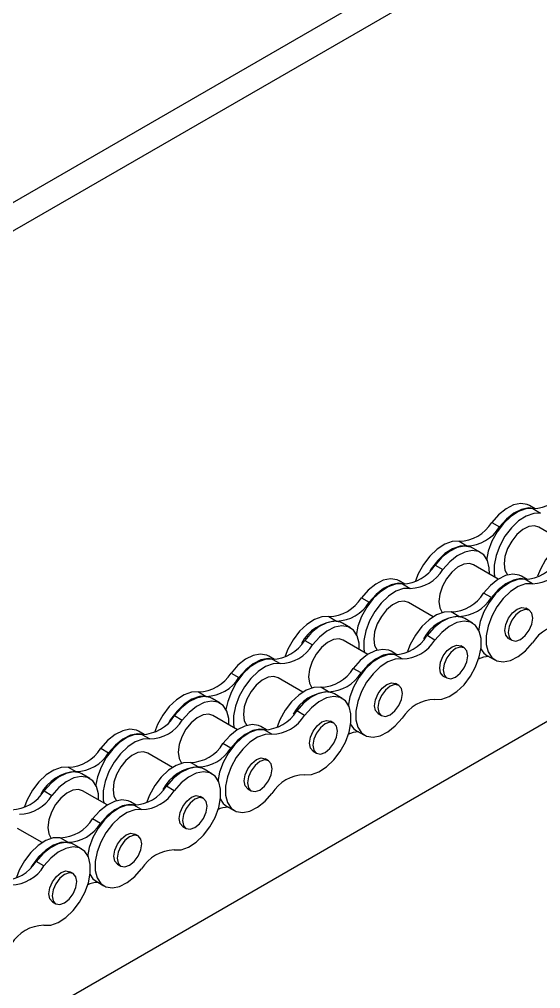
# Model space of a CAD drawing. Header units: metres. Extents: x 0 to 21025, y 0 to 14850.
# Drawn here: x 12540.7 to 12612.5, y 4971.5 to 5105 of the extents above; entities that cross this region are included whole.
import ezdxf

# ---------------------------------------------------------------- set-up
doc = ezdxf.new("R2010")
doc.units = ezdxf.units.M
doc.header["$LTSCALE"] = 25
doc.layers.add('SL4', color=4, linetype='Continuous')

msp = doc.modelspace()

# ---------------------------------------------------------------- linework, layer by layer
at = {"layer": 'SL4'}
for p, q in [((12051.192, 4797.705), (12988.09, 5338.565)), ((12051.192, 4793.816), (12988.09, 5334.676)), ((12149.854, 4740.748), (13086.753, 5281.608)), ((12611.779, 5037.585), (12610.979, 5038.046)), ((12611.447, 5037.613), (12612.522, 5036.992)), ((12605.774, 5035.703), (12606.849, 5035.083)), ((12615.663, 5033.079), (12612.256, 5035.046)), ((12601.284, 5033.111), (12602.359, 5032.491)), ((12604.256, 5031.559), (12603.181, 5032.18)), ((12597.977, 5029.836), (12599.051, 5029.216)), ((12606.683, 5027.895), (12603.276, 5029.862)), ((12593.818, 5027.216), (12593.019, 5027.678)), ((12610.663, 5027.86), (12609.864, 5028.322)), ((12611.406, 5027.268), (12610.331, 5027.888)), ((12593.486, 5027.244), (12594.561, 5026.624)), ((12587.814, 5025.335), (12588.889, 5024.714)), ((12605.733, 5025.358), (12604.659, 5025.979)), ((12597.703, 5022.711), (12594.296, 5024.677)), ((12610.956, 5023.625), (12610.49, 5023.894)), ((12583.324, 5022.743), (12584.399, 5022.122)), ((12601.243, 5022.766), (12600.169, 5023.387)), ((12603.14, 5021.835), (12602.066, 5022.455)), ((12586.296, 5021.191), (12585.221, 5021.811)), ((12588.723, 5017.526), (12585.316, 5019.493)), ((12597.936, 5019.492), (12596.861, 5020.112)), ((12608.092, 5019.739), (12608.558, 5019.471)), ((12580.016, 5019.468), (12581.091, 5018.848)), ((12601.976, 5018.441), (12601.51, 5018.71)), ((12575.858, 5016.848), (12575.058, 5017.309)), ((12575.526, 5016.876), (12576.601, 5016.255)), ((12592.703, 5017.492), (12591.903, 5017.954)), ((12593.445, 5016.9), (12592.371, 5017.52)), ((12605.126, 5017.385), (12606.201, 5016.765)), ((12587.773, 5014.99), (12586.698, 5015.61)), ((12569.853, 5014.966), (12570.928, 5014.346)), ((12579.742, 5012.342), (12576.335, 5014.309)), ((12599.112, 5014.555), (12599.578, 5014.286)), ((12583.283, 5012.398), (12582.208, 5013.018)), ((12592.996, 5013.257), (12592.53, 5013.526)), ((12565.363, 5012.374), (12566.438, 5011.754)), ((12585.18, 5011.466), (12584.105, 5012.087)), ((12568.335, 5010.822), (12567.26, 5011.443)), ((12562.056, 5009.1), (12563.13, 5008.479)), ((12570.762, 5007.158), (12567.355, 5009.125)), ((12579.975, 5009.123), (12578.9, 5009.744)), ((12590.132, 5009.371), (12590.597, 5009.102)), ((12574.742, 5007.124), (12573.943, 5007.585)), ((12584.015, 5008.073), (12583.55, 5008.341)), ((12557.897, 5006.48), (12557.098, 5006.941)), ((12557.565, 5006.508), (12558.64, 5005.887)), ((12575.485, 5006.531), (12574.41, 5007.152)), ((12587.166, 5007.017), (12588.241, 5006.397)), ((12569.812, 5004.622), (12568.738, 5005.242)), ((12551.893, 5004.598), (12552.968, 5003.977)), ((12561.782, 5001.974), (12558.375, 5003.941)), ((12581.151, 5004.187), (12581.617, 5003.918)), ((12565.322, 5002.03), (12564.248, 5002.65)), ((12575.035, 5002.888), (12574.569, 5003.157)), ((12547.403, 5002.006), (12548.478, 5001.385)), ((12550.375, 5000.454), (12549.3, 5001.074)), ((12567.219, 5001.098), (12566.145, 5001.719)), ((12544.095, 4998.731), (12545.17, 4998.111)), ((12552.802, 4996.79), (12549.395, 4998.756)), ((12562.015, 4998.755), (12560.94, 4999.375)), ((12572.171, 4999.003), (12572.637, 4998.734)), ((12556.782, 4996.755), (12555.982, 4997.217)), ((12557.524, 4996.163), (12556.45, 4996.783)), ((12566.055, 4997.704), (12565.589, 4997.973)), ((12569.205, 4996.649), (12570.28, 4996.028)), ((12551.852, 4994.253), (12550.777, 4994.874)), ((12543.821, 4991.606), (12540.414, 4993.572)), ((12557.075, 4992.52), (12556.609, 4992.789)), ((12563.191, 4993.819), (12563.657, 4993.55)), ((12547.362, 4991.661), (12546.287, 4992.282)), ((12549.259, 4990.73), (12548.184, 4991.35)), ((12544.054, 4988.387), (12542.979, 4989.007)), ((12548.094, 4987.336), (12547.629, 4987.605)), ((12554.211, 4988.634), (12554.676, 4988.366)), ((12551.245, 4986.28), (12552.32, 4985.66)), ((12545.23, 4983.45), (12545.696, 4983.181))]:
    msp.add_line(p, q, dxfattribs=at)
at = {"layer": 'SL4', "flags": 128}
for points in [[(12610.979, 5038.046), (12610.687, 5038.184), (12609.801, 5038.322), (12608.802, 5038.12), (12607.755, 5037.591), (12606.724, 5036.768), (12605.774, 5035.703)], [(12611.447, 5037.613), (12610.497, 5037.581), (12609.467, 5037.214), (12608.419, 5036.533), (12607.421, 5035.583), (12606.534, 5034.422), (12605.816, 5033.124), (12605.31, 5031.77), (12605.056, 5030.508)], [(12612.522, 5036.992), (12611.572, 5036.961), (12610.541, 5036.593), (12609.494, 5035.913), (12608.495, 5034.962), (12607.609, 5033.802), (12606.89, 5032.503), (12606.385, 5031.149), (12606.124, 5029.825), (12606.124, 5028.613), (12606.198, 5028.175)], [(12611.697, 5037.587), (12610.876, 5037.701), (12609.877, 5037.499), (12608.83, 5036.97), (12607.799, 5036.147), (12606.849, 5035.083)], [(12612.256, 5035.046), (12611.677, 5035.225), (12610.9, 5035.128), (12610.067, 5034.72), (12609.254, 5034.036), (12608.531, 5033.136), (12607.963, 5032.102), (12607.601, 5031.025), (12607.476, 5030)], [(12601.284, 5033.111), (12600.335, 5033.08), (12599.304, 5032.712), (12598.256, 5032.032), (12597.258, 5031.081), (12596.372, 5029.92), (12595.653, 5028.622), (12595.267, 5027.652)], [(12618.129, 5033.755), (12617.18, 5033.724), (12616.149, 5033.356), (12615.101, 5032.676), (12614.103, 5031.725), (12613.216, 5030.565), (12612.498, 5029.266), (12612.111, 5028.296)], [(12602.359, 5032.491), (12601.41, 5032.459), (12600.379, 5032.092), (12599.331, 5031.411), (12598.333, 5030.461), (12597.447, 5029.3), (12597.259, 5029.002)], [(12603.181, 5032.18), (12602.889, 5032.318), (12602.003, 5032.455), (12601.004, 5032.253), (12599.957, 5031.724), (12598.926, 5030.901), (12597.977, 5029.836)], [(12605.477, 5028.591), (12605.449, 5029.436), (12605.188, 5030.459), (12604.683, 5031.229), (12603.964, 5031.697), (12603.078, 5031.835), (12602.079, 5031.633), (12601.032, 5031.103), (12600.001, 5030.281), (12599.051, 5029.216)], [(12603.276, 5029.862), (12602.696, 5030.041), (12601.919, 5029.944), (12601.087, 5029.536), (12600.273, 5028.851), (12599.551, 5027.952), (12598.983, 5026.918), (12598.621, 5025.84), (12598.496, 5024.816)], [(12607.476, 5030), (12607.601, 5029.118), (12607.946, 5028.478)], [(12593.019, 5027.678), (12592.727, 5027.816), (12591.84, 5027.954), (12590.842, 5027.751), (12589.794, 5027.222), (12588.763, 5026.399), (12587.814, 5025.335)], [(12610.331, 5027.888), (12609.382, 5027.857), (12608.351, 5027.49), (12607.303, 5026.809), (12606.305, 5025.859), (12605.418, 5024.698), (12604.7, 5023.4), (12604.194, 5022.046), (12603.94, 5020.784)], [(12609.864, 5028.322), (12609.571, 5028.46), (12608.685, 5028.598), (12607.687, 5028.396), (12606.639, 5027.866), (12605.608, 5027.044), (12604.659, 5025.979)], [(12610.581, 5027.863), (12609.76, 5027.977), (12608.761, 5027.775), (12607.714, 5027.246), (12606.683, 5026.423), (12605.733, 5025.358)], [(12593.486, 5027.244), (12592.537, 5027.213), (12591.506, 5026.845), (12590.458, 5026.165), (12589.46, 5025.215), (12588.574, 5024.054), (12587.855, 5022.755), (12587.349, 5021.401), (12587.095, 5020.14)], [(12594.561, 5026.624), (12593.612, 5026.592), (12592.581, 5026.225), (12591.533, 5025.545), (12590.535, 5024.594), (12589.649, 5023.433), (12588.93, 5022.135), (12588.424, 5020.781), (12588.163, 5019.456), (12588.163, 5018.244), (12588.237, 5017.807)], [(12593.737, 5027.219), (12592.915, 5027.333), (12591.917, 5027.131), (12590.869, 5026.602), (12589.838, 5025.779), (12588.889, 5024.714)], [(12611.406, 5027.268), (12610.456, 5027.237), (12609.426, 5026.869), (12608.378, 5026.189), (12607.38, 5025.238), (12606.493, 5024.077), (12605.775, 5022.779), (12605.269, 5021.425), (12605.008, 5020.101), (12605.008, 5018.888), (12605.269, 5017.865), (12605.775, 5017.095), (12606.493, 5016.627), (12607.38, 5016.489), (12608.378, 5016.691), (12609.426, 5017.221), (12610.456, 5018.043), (12611.406, 5019.108)], [(12594.296, 5024.677), (12593.716, 5024.856), (12592.939, 5024.76), (12592.107, 5024.352), (12591.293, 5023.667), (12590.57, 5022.768), (12590.003, 5021.734), (12589.64, 5020.656), (12589.516, 5019.631)], [(12598.496, 5024.816), (12598.621, 5023.934), (12598.966, 5023.294)], [(12607.595, 5020.838), (12607.724, 5021.662), (12608.092, 5022.509), (12608.642, 5023.251), (12609.291, 5023.775), (12609.94, 5024.001), (12610.49, 5023.894)], [(12608.061, 5020.569), (12608.19, 5019.894), (12608.558, 5019.471), (12609.108, 5019.364), (12609.757, 5019.589), (12610.406, 5020.113), (12610.956, 5020.855), (12611.324, 5021.703), (12611.453, 5022.527), (12611.324, 5023.202), (12610.956, 5023.625), (12610.406, 5023.732), (12609.757, 5023.506), (12609.108, 5022.983), (12608.558, 5022.24), (12608.19, 5021.393), (12608.061, 5020.569)], [(12583.324, 5022.743), (12582.374, 5022.711), (12581.343, 5022.344), (12580.296, 5021.663), (12579.298, 5020.713), (12578.411, 5019.552), (12577.693, 5018.254), (12577.306, 5017.284)], [(12600.169, 5023.387), (12599.219, 5023.355), (12598.188, 5022.988), (12597.141, 5022.308), (12596.142, 5021.357), (12595.256, 5020.196), (12594.537, 5018.898), (12594.151, 5017.928)], [(12602.066, 5022.455), (12601.773, 5022.594), (12600.887, 5022.731), (12599.889, 5022.529), (12598.841, 5022), (12597.81, 5021.177), (12596.861, 5020.112)], [(12585.221, 5021.811), (12584.929, 5021.949), (12584.042, 5022.087), (12583.044, 5021.885), (12581.996, 5021.356), (12580.965, 5020.533), (12580.016, 5019.468)], [(12587.516, 5018.223), (12587.489, 5019.067), (12587.228, 5020.09), (12586.722, 5020.86), (12586.003, 5021.329), (12585.117, 5021.466), (12584.119, 5021.264), (12583.071, 5020.735), (12582.04, 5019.912), (12581.091, 5018.848)], [(12597.936, 5011.332), (12598.885, 5011.363), (12599.916, 5011.731), (12600.963, 5012.411), (12601.962, 5013.362), (12602.848, 5014.522), (12603.567, 5015.821), (12604.073, 5017.175), (12604.334, 5018.499), (12604.334, 5019.711), (12604.073, 5020.735), (12603.567, 5021.505), (12602.848, 5021.973), (12601.962, 5022.111), (12600.963, 5021.908), (12599.916, 5021.379), (12598.885, 5020.556), (12597.936, 5019.492)], [(12608.092, 5019.739), (12608.092, 5019.74), (12607.724, 5020.163), (12607.595, 5020.838)], [(12585.316, 5019.493), (12584.736, 5019.672), (12583.959, 5019.576), (12583.127, 5019.167), (12582.313, 5018.483), (12581.59, 5017.584), (12581.022, 5016.55), (12580.66, 5015.472), (12580.536, 5014.447)], [(12589.516, 5019.631), (12589.64, 5018.75), (12589.986, 5018.11)], [(12591.903, 5017.954), (12591.611, 5018.092), (12590.724, 5018.229), (12589.726, 5018.027), (12588.679, 5017.498), (12587.648, 5016.675), (12586.698, 5015.61)], [(12598.615, 5015.653), (12598.744, 5016.477), (12599.112, 5017.325), (12599.662, 5018.067), (12600.311, 5018.591), (12600.96, 5018.817), (12601.51, 5018.71)], [(12599.081, 5015.385), (12599.21, 5014.71), (12599.577, 5014.287), (12600.128, 5014.18), (12600.777, 5014.405), (12601.426, 5014.929), (12601.976, 5015.671), (12602.344, 5016.519), (12602.473, 5017.343), (12602.344, 5018.018), (12601.976, 5018.441), (12601.426, 5018.548), (12600.777, 5018.322), (12600.128, 5017.798), (12599.577, 5017.056), (12599.21, 5016.209), (12599.081, 5015.385)], [(12604.253, 5018.356), (12604.7, 5017.716), (12605.126, 5017.385)], [(12575.526, 5016.876), (12574.576, 5016.844), (12573.546, 5016.477), (12572.498, 5015.797), (12571.5, 5014.846), (12570.613, 5013.685), (12569.895, 5012.387), (12569.389, 5011.033), (12569.157, 5009.951)], [(12575.058, 5017.309), (12574.766, 5017.448), (12573.88, 5017.585), (12572.881, 5017.383), (12571.834, 5016.854), (12570.803, 5016.031), (12569.853, 5014.966)], [(12575.776, 5016.851), (12574.955, 5016.965), (12573.956, 5016.763), (12572.909, 5016.233), (12571.878, 5015.411), (12570.928, 5014.346)], [(12592.371, 5017.52), (12591.421, 5017.489), (12590.39, 5017.121), (12589.343, 5016.441), (12588.344, 5015.49), (12587.458, 5014.329), (12586.739, 5013.031), (12586.234, 5011.677), (12585.979, 5010.415)], [(12593.445, 5016.9), (12592.496, 5016.868), (12591.465, 5016.501), (12590.417, 5015.82), (12589.419, 5014.87), (12588.533, 5013.709), (12587.814, 5012.411), (12587.308, 5011.057), (12587.047, 5009.732), (12587.047, 5008.52), (12587.308, 5007.497), (12587.814, 5006.727), (12588.533, 5006.258), (12589.419, 5006.121), (12590.417, 5006.323), (12591.465, 5006.852), (12592.496, 5007.675), (12593.445, 5008.74)], [(12592.62, 5017.495), (12591.799, 5017.609), (12590.801, 5017.407), (12589.753, 5016.878), (12588.722, 5016.055), (12587.773, 5014.99)], [(12576.601, 5016.255), (12575.651, 5016.224), (12574.62, 5015.857), (12573.573, 5015.176), (12572.574, 5014.226), (12571.688, 5013.065), (12570.969, 5011.767), (12570.464, 5010.413), (12570.203, 5009.088), (12570.203, 5007.876), (12570.277, 5007.438)], [(12599.112, 5014.555), (12599.112, 5014.555), (12598.744, 5014.978), (12598.615, 5015.653)], [(12576.335, 5014.309), (12575.756, 5014.488), (12574.979, 5014.392), (12574.146, 5013.983), (12573.333, 5013.299), (12572.61, 5012.4), (12572.042, 5011.365), (12571.68, 5010.288), (12571.555, 5009.263)], [(12580.536, 5014.447), (12580.66, 5013.566), (12581.005, 5012.926)], [(12582.208, 5013.018), (12581.259, 5012.987), (12580.228, 5012.619), (12579.18, 5011.939), (12578.182, 5010.989), (12577.295, 5009.828), (12576.577, 5008.53), (12576.19, 5007.56)], [(12589.635, 5010.469), (12589.764, 5011.293), (12590.132, 5012.141), (12590.682, 5012.883), (12591.331, 5013.407), (12591.98, 5013.632), (12592.53, 5013.526)], [(12590.1, 5010.2), (12590.23, 5009.525), (12590.597, 5009.102), (12591.147, 5008.995), (12591.796, 5009.221), (12592.445, 5009.745), (12592.996, 5010.487), (12593.363, 5011.335), (12593.492, 5012.159), (12593.363, 5012.834), (12592.996, 5013.257), (12592.445, 5013.364), (12591.796, 5013.138), (12591.147, 5012.614), (12590.597, 5011.872), (12590.23, 5011.024), (12590.1, 5010.2)], [(12565.363, 5012.374), (12564.414, 5012.343), (12563.383, 5011.975), (12562.335, 5011.295), (12561.337, 5010.345), (12560.451, 5009.184), (12559.732, 5007.885), (12559.306, 5006.793)], [(12566.438, 5011.754), (12565.489, 5011.722), (12564.458, 5011.355), (12563.41, 5010.675), (12562.412, 5009.724), (12561.526, 5008.563), (12561.338, 5008.265)], [(12567.26, 5011.443), (12566.968, 5011.581), (12566.082, 5011.719), (12565.083, 5011.516), (12564.036, 5010.987), (12563.005, 5010.164), (12562.056, 5009.1)], [(12584.105, 5012.087), (12583.813, 5012.225), (12582.926, 5012.363), (12581.928, 5012.16), (12580.881, 5011.631), (12579.85, 5010.809), (12578.9, 5009.744)], [(12579.975, 5000.963), (12580.924, 5000.995), (12581.955, 5001.362), (12583.003, 5002.043), (12584.001, 5002.993), (12584.888, 5004.154), (12585.606, 5005.452), (12586.112, 5006.806), (12586.373, 5008.131), (12586.373, 5009.343), (12586.112, 5010.366), (12585.606, 5011.136), (12584.888, 5011.605), (12584.001, 5011.742), (12583.003, 5011.54), (12581.955, 5011.011), (12580.924, 5010.188), (12579.975, 5009.123)], [(12569.556, 5007.855), (12569.528, 5008.699), (12569.267, 5009.722), (12568.762, 5010.492), (12568.043, 5010.961), (12567.157, 5011.098), (12566.158, 5010.896), (12565.111, 5010.367), (12564.08, 5009.544), (12563.13, 5008.479)], [(12590.132, 5009.371), (12590.132, 5009.371), (12589.764, 5009.794), (12589.635, 5010.469)], [(12567.355, 5009.125), (12566.775, 5009.304), (12565.998, 5009.207), (12565.166, 5008.799), (12564.352, 5008.115), (12563.63, 5007.215), (12563.062, 5006.181), (12562.7, 5005.104), (12562.575, 5004.079)], [(12571.555, 5009.263), (12571.68, 5008.382), (12572.025, 5007.742)], [(12573.943, 5007.585), (12573.65, 5007.724), (12572.764, 5007.861), (12571.766, 5007.659), (12570.718, 5007.13), (12569.687, 5006.307), (12568.738, 5005.242)], [(12580.655, 5005.285), (12580.784, 5006.109), (12581.151, 5006.957), (12581.702, 5007.699), (12582.351, 5008.223), (12583, 5008.448), (12583.55, 5008.341)], [(12581.12, 5005.016), (12581.249, 5004.341), (12581.617, 5003.918), (12582.167, 5003.811), (12582.816, 5004.037), (12583.465, 5004.561), (12584.015, 5005.303), (12584.383, 5006.15), (12584.512, 5006.974), (12584.383, 5007.649), (12584.015, 5008.072), (12583.465, 5008.179), (12582.816, 5007.954), (12582.167, 5007.43), (12581.617, 5006.688), (12581.249, 5005.84), (12581.12, 5005.016)], [(12586.293, 5007.988), (12586.739, 5007.347), (12587.166, 5007.017)], [(12557.565, 5006.508), (12556.616, 5006.476), (12555.585, 5006.109), (12554.537, 5005.428), (12553.539, 5004.478), (12552.653, 5003.317), (12551.934, 5002.019), (12551.428, 5000.665), (12551.174, 4999.403)], [(12557.098, 5006.941), (12556.806, 5007.079), (12555.919, 5007.217), (12554.921, 5007.015), (12553.873, 5006.486), (12552.842, 5005.663), (12551.893, 5004.598)], [(12557.815, 5006.482), (12556.994, 5006.596), (12555.996, 5006.394), (12554.948, 5005.865), (12553.917, 5005.042), (12552.968, 5003.977)], [(12574.41, 5007.152), (12573.461, 5007.12), (12572.43, 5006.753), (12571.382, 5006.072), (12570.384, 5005.122), (12569.497, 5003.961), (12568.779, 5002.663), (12568.273, 5001.309), (12568.019, 5000.047)], [(12575.485, 5006.531), (12574.535, 5006.5), (12573.505, 5006.132), (12572.457, 5005.452), (12571.459, 5004.501), (12570.572, 5003.341), (12569.854, 5002.042), (12569.348, 5000.688), (12569.087, 4999.364), (12569.087, 4998.152), (12569.348, 4997.129), (12569.854, 4996.358), (12570.572, 4995.89), (12571.459, 4995.752), (12572.457, 4995.955), (12573.505, 4996.484), (12574.535, 4997.307), (12575.485, 4998.371)], [(12574.66, 5007.126), (12573.839, 5007.241), (12572.84, 5007.038), (12571.793, 5006.509), (12570.762, 5005.686), (12569.812, 5004.622)], [(12558.64, 5005.887), (12557.691, 5005.856), (12556.66, 5005.488), (12555.612, 5004.808), (12554.614, 5003.857), (12553.728, 5002.697), (12553.009, 5001.398), (12552.503, 5000.044), (12552.242, 4998.72), (12552.242, 4997.508), (12552.316, 4997.07)], [(12581.151, 5004.187), (12581.151, 5004.187), (12580.784, 5004.61), (12580.655, 5005.285)], [(12558.375, 5003.941), (12557.795, 5004.12), (12557.018, 5004.023), (12556.186, 5003.615), (12555.372, 5002.931), (12554.649, 5002.031), (12554.082, 5000.997), (12553.719, 4999.92), (12553.595, 4998.895)], [(12562.575, 5004.079), (12562.7, 5003.198), (12563.045, 5002.558)], [(12564.248, 5002.65), (12563.298, 5002.619), (12562.267, 5002.251), (12561.22, 5001.571), (12560.221, 5000.62), (12559.335, 4999.459), (12558.616, 4998.161), (12558.19, 4997.069)], [(12571.674, 5000.101), (12571.803, 5000.925), (12572.171, 5001.772), (12572.721, 5002.515), (12573.37, 5003.038), (12574.019, 5003.264), (12574.569, 5003.157)], [(12572.14, 4999.832), (12572.269, 4999.157), (12572.637, 4998.734), (12573.187, 4998.627), (12573.836, 4998.853), (12574.485, 4999.376), (12575.035, 5000.119), (12575.403, 5000.966), (12575.532, 5001.79), (12575.403, 5002.465), (12575.035, 5002.888), (12574.485, 5002.995), (12573.836, 5002.77), (12573.187, 5002.246), (12572.637, 5001.504), (12572.269, 5000.656), (12572.14, 4999.832)], [(12547.403, 5002.006), (12546.453, 5001.974), (12545.422, 5001.607), (12544.375, 5000.927), (12543.377, 4999.976), (12542.49, 4998.815), (12541.772, 4997.517), (12541.345, 4996.425)], [(12549.3, 5001.074), (12549.008, 5001.213), (12548.121, 5001.35), (12547.123, 5001.148), (12546.075, 5000.619), (12545.044, 4999.796), (12544.095, 4998.731)], [(12566.145, 5001.719), (12565.852, 5001.857), (12564.966, 5001.994), (12563.968, 5001.792), (12562.92, 5001.263), (12561.889, 5000.44), (12560.94, 4999.375)], [(12562.015, 4990.595), (12562.964, 4990.627), (12563.995, 4990.994), (12565.042, 4991.674), (12566.041, 4992.625), (12566.927, 4993.786), (12567.646, 4995.084), (12568.152, 4996.438), (12568.413, 4997.763), (12568.413, 4998.975), (12568.152, 4999.998), (12567.646, 5000.768), (12566.927, 5001.236), (12566.041, 5001.374), (12565.042, 5001.172), (12563.995, 5000.642), (12562.964, 4999.82), (12562.015, 4998.755)], [(12551.595, 4997.486), (12551.568, 4998.33), (12551.307, 4999.354), (12550.801, 5000.124), (12550.082, 5000.592), (12549.196, 5000.73), (12548.198, 5000.527), (12547.15, 4999.998), (12546.119, 4999.176), (12545.17, 4998.111)], [(12572.171, 4999.003), (12572.171, 4999.003), (12571.803, 4999.426), (12571.674, 5000.101)], [(12549.395, 4998.756), (12548.815, 4998.935), (12548.038, 4998.839), (12547.206, 4998.431), (12546.392, 4997.746), (12545.669, 4996.847), (12545.101, 4995.813), (12544.739, 4994.735), (12544.615, 4993.71)], [(12553.595, 4998.895), (12553.719, 4998.013), (12554.065, 4997.373)], [(12556.45, 4996.783), (12555.5, 4996.752), (12554.469, 4996.384), (12553.422, 4995.704), (12552.423, 4994.754), (12551.537, 4993.593), (12550.818, 4992.295), (12550.313, 4990.941), (12550.058, 4989.679)], [(12555.982, 4997.217), (12555.69, 4997.355), (12554.803, 4997.493), (12553.805, 4997.29), (12552.758, 4996.761), (12551.727, 4995.938), (12550.777, 4994.874)], [(12556.7, 4996.758), (12555.878, 4996.872), (12554.88, 4996.67), (12553.832, 4996.141), (12552.801, 4995.318), (12551.852, 4994.253)], [(12562.694, 4994.917), (12562.823, 4995.741), (12563.191, 4996.588), (12563.741, 4997.33), (12564.39, 4997.854), (12565.039, 4998.08), (12565.589, 4997.973)], [(12563.16, 4994.648), (12563.289, 4993.973), (12563.656, 4993.55), (12564.207, 4993.443), (12564.856, 4993.668), (12565.505, 4994.192), (12566.055, 4994.934), (12566.423, 4995.782), (12566.552, 4996.606), (12566.423, 4997.281), (12566.055, 4997.704), (12565.505, 4997.811), (12564.856, 4997.585), (12564.207, 4997.062), (12563.656, 4996.319), (12563.289, 4995.472), (12563.16, 4994.648)], [(12568.332, 4997.619), (12568.779, 4996.979), (12569.205, 4996.649)], [(12557.524, 4996.163), (12556.575, 4996.131), (12555.544, 4995.764), (12554.496, 4995.084), (12553.498, 4994.133), (12552.612, 4992.972), (12551.893, 4991.674), (12551.387, 4990.32), (12551.126, 4988.995), (12551.126, 4987.783), (12551.387, 4986.76), (12551.893, 4985.99), (12552.612, 4985.522), (12553.498, 4985.384), (12554.496, 4985.586), (12555.544, 4986.115), (12556.575, 4986.938), (12557.524, 4988.003)], [(12563.191, 4993.819), (12563.191, 4993.819), (12562.823, 4994.242), (12562.694, 4994.917)], [(12544.615, 4993.71), (12544.739, 4992.829), (12545.084, 4992.189)], [(12553.714, 4989.732), (12553.843, 4990.556), (12554.211, 4991.404), (12554.761, 4992.146), (12555.41, 4992.67), (12556.059, 4992.896), (12556.609, 4992.789)], [(12546.287, 4992.282), (12545.338, 4992.25), (12544.307, 4991.883), (12543.259, 4991.202), (12542.261, 4990.252), (12541.374, 4989.091), (12540.656, 4987.793), (12540.269, 4986.823)], [(12547.362, 4991.661), (12546.412, 4991.63), (12545.381, 4991.262), (12544.334, 4990.582), (12543.336, 4989.631), (12542.449, 4988.471), (12542.262, 4988.172)], [(12548.184, 4991.35), (12547.892, 4991.488), (12547.005, 4991.626), (12546.007, 4991.424), (12544.96, 4990.895), (12543.929, 4990.072), (12542.979, 4989.007)], [(12554.179, 4989.464), (12554.309, 4988.789), (12554.676, 4988.366), (12555.226, 4988.259), (12555.875, 4988.484), (12556.524, 4989.008), (12557.075, 4989.75), (12557.442, 4990.598), (12557.571, 4991.422), (12557.442, 4992.097), (12557.075, 4992.52), (12556.524, 4992.627), (12555.875, 4992.401), (12555.226, 4991.877), (12554.676, 4991.135), (12554.309, 4990.288), (12554.179, 4989.464)], [(12544.054, 4980.227), (12545.003, 4980.258), (12546.034, 4980.626), (12547.082, 4981.306), (12548.08, 4982.256), (12548.967, 4983.417), (12549.685, 4984.716), (12550.191, 4986.07), (12550.452, 4987.394), (12550.452, 4988.606), (12550.191, 4989.629), (12549.685, 4990.399), (12548.967, 4990.868), (12548.08, 4991.005), (12547.082, 4990.803), (12546.034, 4990.274), (12545.003, 4989.451), (12544.054, 4988.387)], [(12554.211, 4988.634), (12554.211, 4988.634), (12553.843, 4989.058), (12553.714, 4989.732)], [(12544.734, 4984.548), (12544.863, 4985.372), (12545.23, 4986.22), (12545.781, 4986.962), (12546.43, 4987.486), (12547.079, 4987.711), (12547.629, 4987.605)], [(12545.199, 4984.279), (12545.328, 4983.605), (12545.696, 4983.181), (12546.246, 4983.074), (12546.895, 4983.3), (12547.544, 4983.824), (12548.094, 4984.566), (12548.462, 4985.414), (12548.591, 4986.238), (12548.462, 4986.913), (12548.094, 4987.336), (12547.544, 4987.443), (12546.895, 4987.217), (12546.246, 4986.693), (12545.696, 4985.951), (12545.328, 4985.103), (12545.199, 4984.279)], [(12550.372, 4987.251), (12550.818, 4986.611), (12551.245, 4986.28)], [(12545.23, 4983.45), (12545.23, 4983.45), (12544.863, 4983.873), (12544.734, 4984.548)]]:
    msp.add_lwpolyline(points, dxfattribs=at)
at = {"layer": 'SL4'}
for centre, radius, start, end in [((12611.337, 5042.988), 5.376, 271.17027, 328.82435), ((12601.175, 5038.486), 5.376, 271.17027, 328.82435), ((12602.249, 5037.866), 5.376, 271.17027, 328.82435), ((12610.221, 5033.264), 5.376, 271.17027, 328.82435), ((12593.377, 5032.62), 5.376, 271.17027, 328.82435), ((12594.451, 5031.999), 5.376, 271.17027, 328.82435), ((12611.296, 5032.643), 5.376, 271.17027, 328.82435), ((12583.214, 5028.118), 5.376, 271.17027, 328.82435), ((12600.059, 5028.762), 5.376, 271.17027, 328.82435), ((12601.134, 5028.142), 5.376, 271.17027, 328.82435), ((12584.289, 5027.497), 5.376, 271.17027, 328.82435), ((12601.561, 5016.92), 5.855, 93.11014, 152.07323), ((12584.716, 5016.276), 5.855, 93.11014, 152.07323), ((12616.006, 5016.325), 5.376, 91.17027, 148.82435), ((12592.261, 5022.895), 5.376, 271.17027, 328.82435), ((12593.336, 5022.275), 5.376, 271.17027, 328.82435), ((12575.416, 5022.251), 5.376, 271.17027, 328.82435), ((12576.491, 5021.631), 5.376, 271.17027, 328.82435), ((12605.436, 5013.738), 3.488, 90.56121, 116.02926), ((12582.098, 5018.394), 5.376, 271.17027, 328.82435), ((12565.254, 5017.749), 5.376, 271.17027, 328.82435), ((12566.328, 5017.129), 5.376, 271.17027, 328.82435), ((12583.173, 5017.773), 5.376, 271.17027, 328.82435), ((12583.601, 5006.551), 5.855, 93.11014, 152.07323), ((12598.045, 5005.957), 5.376, 91.17027, 148.82435), ((12557.456, 5011.883), 5.376, 271.17027, 328.82435), ((12574.3, 5012.527), 5.376, 271.17027, 328.82435), ((12575.375, 5011.906), 5.376, 271.17027, 328.82435), ((12558.53, 5011.262), 5.376, 271.17027, 328.82435), ((12587.475, 5003.37), 3.488, 90.56121, 116.02926), ((12564.138, 5008.025), 5.376, 271.17027, 328.82435), ((12547.293, 5007.381), 5.376, 271.17027, 328.82435), ((12548.368, 5006.761), 5.376, 271.17027, 328.82435), ((12565.213, 5007.405), 5.376, 271.17027, 328.82435), ((12548.795, 4995.539), 5.855, 93.11014, 152.07323), ((12565.64, 4996.183), 5.855, 93.11014, 152.07323), ((12580.085, 4995.588), 5.376, 91.17027, 148.82435), ((12539.495, 5001.514), 5.376, 271.17027, 328.82435), ((12556.34, 5002.159), 5.376, 271.17027, 328.82435), ((12557.415, 5001.538), 5.376, 271.17027, 328.82435), ((12540.57, 5000.894), 5.376, 271.17027, 328.82435), ((12569.515, 4993.002), 3.488, 90.56121, 116.02926), ((12546.177, 4997.657), 5.376, 271.17027, 328.82435), ((12547.252, 4997.036), 5.376, 271.17027, 328.82435), ((12562.124, 4985.22), 5.376, 91.17027, 148.82435), ((12538.379, 4991.79), 5.376, 271.17027, 328.82435), ((12539.454, 4991.17), 5.376, 271.17027, 328.82435), ((12551.554, 4982.633), 3.488, 90.56121, 116.02926), ((12544.164, 4974.851), 5.376, 91.17027, 148.82435)]:
    msp.add_arc(centre, radius, start, end, dxfattribs=at)

doc.saveas('drawing.dxf')
